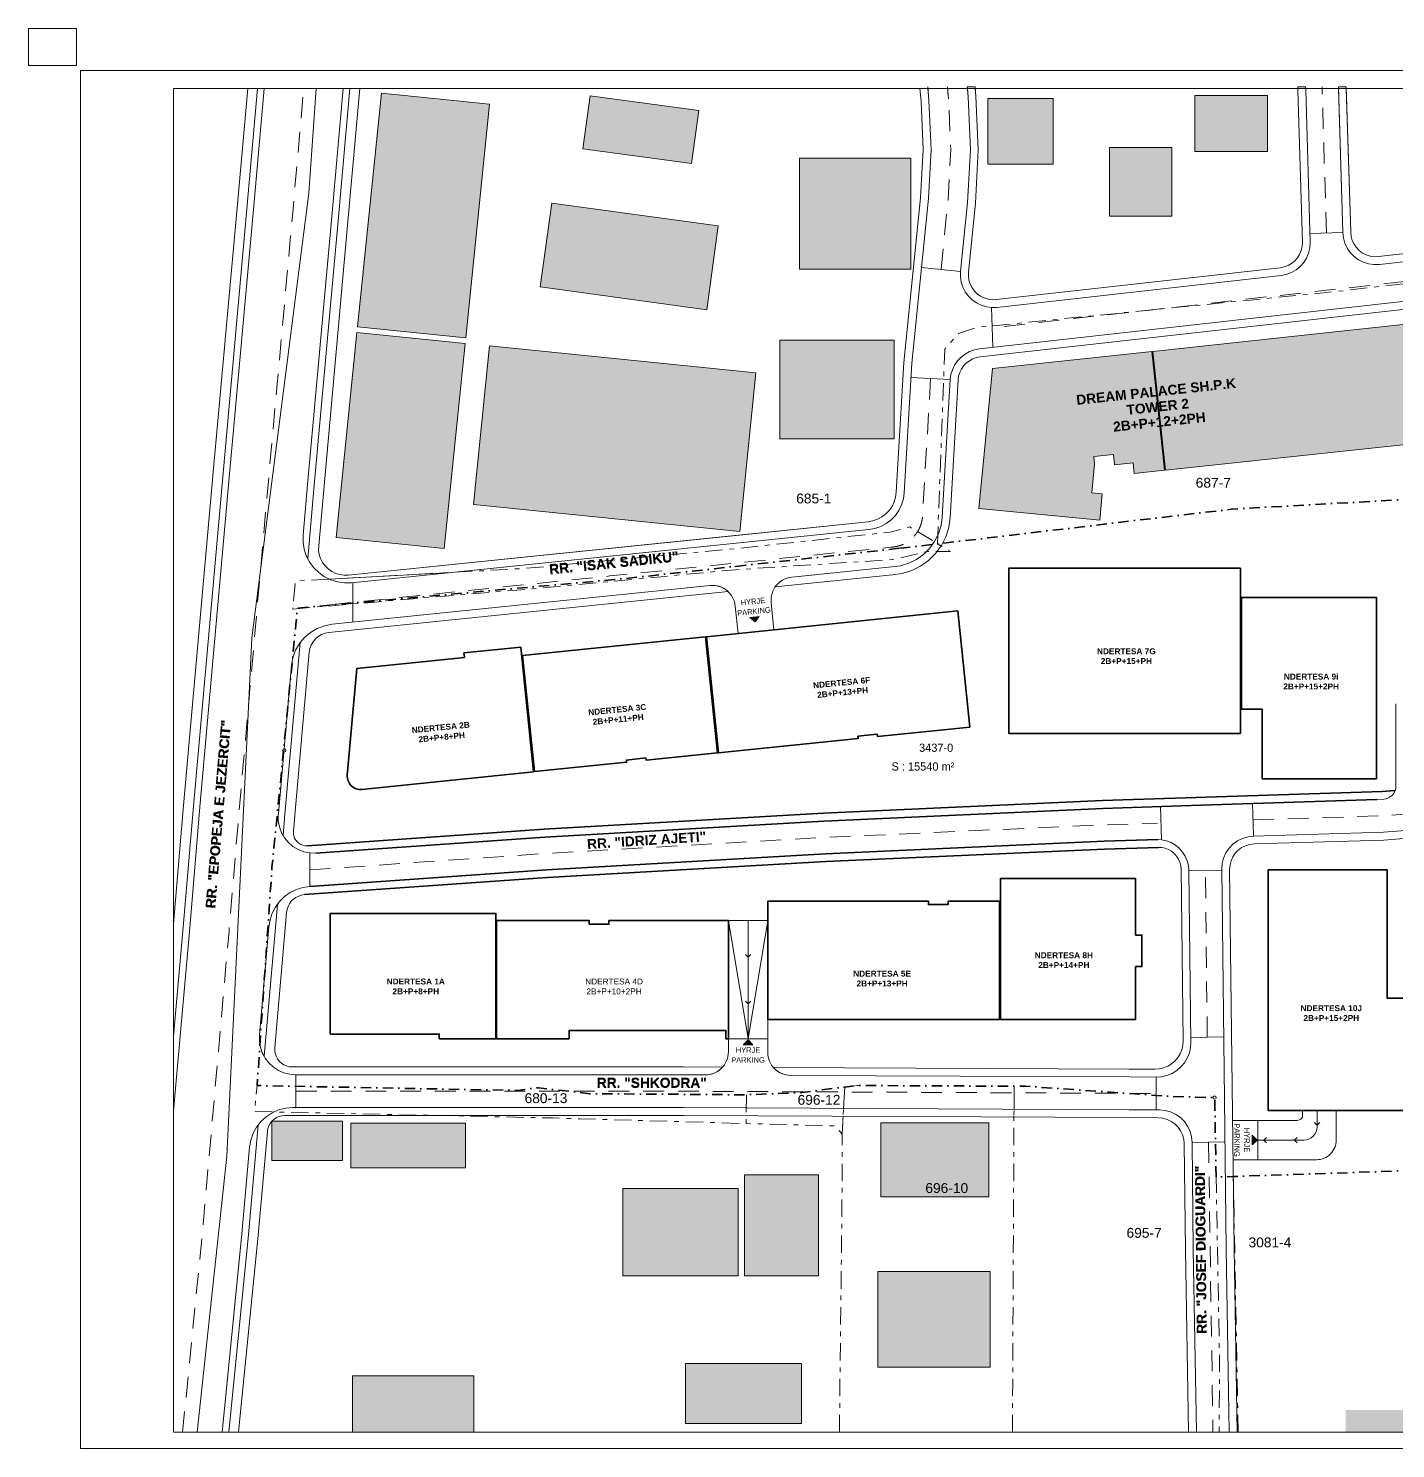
# Model space of a CAD drawing. Header units: feet. Extents: x 1843059 to 2155884, y -615960 to -393284.
# Drawn here: x 1843059 to 2051347, y -609709 to -393284 of the extents above; entities that cross this region are included whole.
import ezdxf

# ---------------------------------------------------------------- set-up
doc = ezdxf.new("R2010")
doc.units = ezdxf.units.FT
doc.header["$MEASUREMENT"] = 0
for name, pattern in [('ACAD_ISO03W100', [18000, 8000, -10000]), ('Dot & Dashed', [3351.388812, 1587.5, -881.944444, 0, -881.944368]), ('Double Dashed', [5468.055367, 2645.833254, -1058.333278, 705.555558, -1058.333278]), ('Long Dashed', [5291.666508, 3174.999952, -2116.666555])]:
    doc.linetypes.add(name, pattern=pattern)
for name, color, linetype, lineweight in [('2D Drafting - General_Pen_No__1', 7, 'Continuous', 13), ('A - Situacioni 2D_Pen_No__22', 8, 'Continuous', 35), ('A - Situacioni 2D_Pen_No__42', 8, 'Continuous', 25), ('Drawing & Figure_Pen_No__7', 7, 'Continuous', 35), ('New_2D Drafting - General_Pen_No__1', 7, 'Continuous', 13), ('New_AA - Konturat e 10 Ndertesave_Pen_No__6', 5, 'Continuous', 35)]:
    doc.layers.add(name, color=color, linetype=linetype, lineweight=lineweight)
for name, color, linetype, lineweight, true_color in [('A - Fill Zone_Pen_No__106', 171, 'Continuous', 13, 0xaaaaff), ('A - Pllaka meskatit_Pen_No__161', 7, 'Continuous', 13, 0x6a6a6a), ('A - Situacioni 2D_Pen_No__102', 7, 'Continuous', 13, 0xcccccc), ('A - Situacioni 2D_Pen_No__105', 7, 'Continuous', 13, 0xcae6ff), ('A - Situacioni 2D_Pen_No__106', 171, 'Continuous', 13, 0xaaaaff), ('A - Situacioni 2D_Pen_No__161', 7, 'Continuous', 13, 0x6a6a6a), ('A - Situacioni 2D_Pen_No__8', 7, 'Continuous', 35, 0xa80f02), ('A - Situacioni 2D_Pen_No__82', 7, 'Continuous', 20, 0xaaaaaa), ('A - Situacioni 2D_Pen_No__92', 7, 'Continuous', 13, 0xbf8080), ('Drawing & Figure_Pen_No__161', 7, 'Continuous', 13, 0x6a6a6a), ('New_A - Pllaka meskatit_Pen_No__161', 7, 'Continuous', 13, 0x6a6a6a)]:
    doc.layers.add(name, color=color, linetype=linetype, lineweight=lineweight, true_color=true_color)
doc.styles.add('GENERATED_STYLE_1', font='arialbd.ttf')
doc.styles.add('GENERATED_STYLE_2', font='arial.ttf')
doc.styles.add('GENERATED_STYLE_3', font='GOTHIC.TTF')

msp = doc.modelspace()

# ---------------------------------------------------------------- hatches: boundary and pattern name
at = {"layer": 'A - Fill Zone_Pen_No__106', "linetype": 'Continuous', "lineweight": 0, "true_color": 0x2a2a3f}
for points in [[(1953760, -483713), (1952964, -483065), (1954407, -482917)], [(1952692, -547432), (1951967, -548157), (1953418, -548157)], [(2030238, -562687), (2029512, -561961), (2029512, -563413)]]:
    msp.add_hatch(color=179, dxfattribs=at).paths.add_polyline_path(points)
at = {"layer": 'A - Situacioni 2D_Pen_No__102', "linetype": 'Continuous', "lineweight": 0, "true_color": 0xf2f2f2}
for points in [[(1896837, -403132), (1893206, -438782), (1909678, -440460), (1913309, -404810)], [(1989210, -403980), (1999192, -403980), (1999192, -413962), (1989210, -413962)], [(2020741, -412060), (2020741, -403504), (2031832, -403504), (2031832, -412060)], [(1960534, -413044), (1977488, -413044), (1977488, -429997), (1960534, -429997)], [(2007748, -411426), (2007748, -421884), (2017255, -421884), (2017255, -411426)], [(2016300, -460610), (2060052, -455917), (2058110, -437820), (2014359, -442514)], [(2016300, -460610), (2060052, -455917), (2058110, -437820), (2014359, -442514)], [(1893119, -439637), (1889938, -470866), (1906410, -472544), (1909591, -441315)], [(1957524, -440772), (1974953, -440772), (1974953, -455824), (1957524, -455824)], [(1913308, -441645), (1910846, -465814), (1951432, -469947), (1953894, -445779)], [(1987873, -466432), (2006264, -468225), (2006657, -464194), (2005065, -464038), (2005489, -459681), (2005364, -458514), (2008346, -458194), (2008517, -459786), (2011351, -459482), (2011527, -461122), (2016151, -460626), (2014210, -442530), (1989927, -445135)], [(1987873, -466432), (2006264, -468225), (2006657, -464194), (2005065, -464038), (2005489, -459681), (2005364, -458514), (2008346, -458194), (2008517, -459786), (2011351, -459482), (2011527, -461122), (2016151, -460626), (2014210, -442530), (1989927, -445135)], [(1890935, -559803), (1880161, -559803), (1880161, -565824), (1890935, -565824)], [(1892203, -560120), (1909632, -560120), (1909632, -566933), (1892203, -566933)], [(1972920, -560086), (1989399, -560086), (1989399, -571336), (1972920, -571336)], [(1952164, -568008), (1963414, -568008), (1963414, -583377), (1952164, -583377)], [(1933626, -570068), (1951214, -570068), (1951214, -583377), (1933626, -583377)], [(1972445, -582744), (1989557, -582744), (1989557, -597321), (1972445, -597321)], [(1943147, -596740), (1943147, -605872), (1960862, -605872), (1960862, -596740)], [(1892423, -598610), (1892423, -607209), (1910908, -607209), (1910908, -598610)], [(2043751, -603839), (2059913, -603839), (2059913, -607209), (2043751, -607209)]]:
    msp.add_hatch(color=7, dxfattribs=at).paths.add_polyline_path(points)
at = {"layer": 'A - Situacioni 2D_Pen_No__105', "linetype": 'Continuous', "lineweight": 0, "true_color": 0x32393f}
for points in [[(1927540, -411618), (1928649, -403537), (1945201, -405809), (1944091, -413890)], [(1921044, -432691), (1946395, -436177), (1948152, -423394), (1922801, -419908)]]:
    msp.add_hatch(color=250, dxfattribs=at).paths.add_polyline_path(points)

# ---------------------------------------------------------------- linework, layer by layer
at = {"layer": '2D Drafting - General_Pen_No__1', "color": 7, "linetype": 'Continuous', "lineweight": 13}
for p, q in [((1850985, -399687), (1850985, -609709)), ((2147985, -399687), (1850985, -399687)), ((1850985, -399687), (1850985, -609709)), ((2145485, -402437), (1865184, -402437)), ((1865184, -402437), (1865184, -607209)), ((1865184, -607209), (2145485, -607209)), ((1850985, -609709), (2147985, -609709))]:
    msp.add_line(p, q, dxfattribs=at)
at = {"layer": 'A - Fill Zone_Pen_No__106', "color": 161, "linetype": 'Continuous', "lineweight": 13, "true_color": 0xaaaaff, "flags": 128}
for points in [[(1953760, -483713), (1952964, -483065), (1954407, -482917)], [(1952692, -547432), (1951967, -548157), (1953418, -548157)], [(2030238, -562687), (2029512, -561961), (2029512, -563413)]]:
    msp.add_lwpolyline(points, close=True, dxfattribs=at)
at = {"layer": 'A - Pllaka meskatit_Pen_No__161', "color": 251, "linetype": 'Continuous', "lineweight": 13, "true_color": 0x6a6a6a}
for points in [[(1865184, -558232), (1867642, -530333), (1869190, -511914), (1873701, -461159), (1877347, -420867), (1878981, -402437), (1876471, -402437), (1874857, -420644), (1871210, -460935), (1866699, -511699), (1865184, -529729)], [(1884918, -470500), (1884908, -471571), (1885070, -472631), (1885399, -473651), (1885606, -474055), (1885886, -474605), (1886519, -475470), (1887282, -476222), (1888155, -476844), (1888905, -477213), (1907520, -476192), (1971105, -469669), (1972029, -469501), (1972915, -469190), (1973742, -468745), (1974489, -468176), (1975139, -467497), (1975674, -466726), (1976083, -465880), (1976354, -464981), (1976482, -464051), (1977637, -444316), (1980181, -419201), (1980574, -411734), (1980244, -404264), (1980084, -402437), (1978879, -402437), (1979049, -404372), (1979374, -411727), (1978987, -419080), (1976441, -444221), (1975285, -463981), (1975182, -464725), (1974965, -465444), (1974638, -466121), (1974209, -466738), (1973690, -467281), (1973092, -467736), (1972431, -468092), (1971722, -468341), (1970983, -468476), (1951377, -470487), (1891789, -476600), (1891132, -476614), (1890482, -476524), (1889854, -476331), (1889265, -476040), (1888730, -475660), (1888262, -475198), (1887874, -474668), (1887576, -474083), (1887374, -473458), (1887275, -472809), (1887281, -472152), (1888143, -462454), (1891789, -422161), (1893537, -402437), (1891028, -402437), (1889299, -421938), (1885653, -462231)], [(1986085, -402187), (1986107, -402437), (1986220, -403724), (1986566, -411766), (1986151, -419806), (1985085, -430324), (1985069, -431134), (1985184, -431935), (1985427, -432708), (1985791, -433431), (1986267, -434086), (1986843, -434656), (1987503, -435125), (1988230, -435481), (1989005, -435716), (1989808, -435822), (1990617, -435797), (2033900, -430942), (2034702, -430785), (2035467, -430500), (2036176, -430093), (2036809, -429577), (2037349, -428965), (2037783, -428273), (2038098, -427519), (2038286, -426725), (2038342, -425910), (2037661, -402633), (2037649, -402437), (2037634, -402187), (2036431, -402187), (2036447, -402437), (2036463, -402688), (2037143, -425925), (2037100, -426544), (2036957, -427148), (2036717, -427721), (2036388, -428247), (2035977, -428712), (2035496, -429105), (2034957, -429413), (2034376, -429630), (2033766, -429750), (1990483, -434604), (1989868, -434623), (1989258, -434543), (1988669, -434364), (1988116, -434094), (1987615, -433737), (1987177, -433304), (1986815, -432806), (1986539, -432257), (1986354, -431670), (1986267, -431060), (1986279, -430444), (1987345, -419926), (1987766, -411774), (1987415, -403619), (1987311, -402437), (1987289, -402187)], [(1875091, -607209), (1878069, -577202), (1879463, -561378), (1879537, -560946), (1879681, -560533), (1879891, -560148), (1880161, -559803), (1880484, -559508), (1880851, -559269), (1881253, -559094), (1881677, -558986), (1882114, -558950), (1942908, -558951), (2010766, -559270), (2015178, -559303), (2015863, -559367), (2016528, -559549), (2017152, -559841), (2017716, -560236), (2018204, -560722), (2018602, -561285), (2018897, -561907), (2019081, -562571), (2019148, -563257), (2019333, -579378), (2019799, -607209), (2020999, -607209), (2020533, -579361), (2020345, -563047), (2020261, -562190), (2020032, -561360), (2019663, -560582), (2019166, -559879), (2018556, -559271), (2017850, -558777), (2017071, -558411), (2016240, -558185), (2015383, -558105), (2010775, -558070), (1942818, -557751), (1883298, -557751), (1882219, -557840), (1881169, -558105), (1880177, -558538), (1879269, -559129), (1878470, -559860), (1878043, -560406), (1877803, -560713), (1877284, -561663), (1876928, -562686), (1876744, -563753), (1875580, -576969), (1872579, -607209)]]:
    msp.add_lwpolyline(points, close=True, dxfattribs=at)
for points in [[(2100024, -422318), (2048745, -428069), (2048112, -428087), (2047485, -428000), (2046881, -427810), (2046318, -427522), (2045809, -427145), (2045371, -426688), (2045014, -426165), (2044749, -425590), (2044584, -424979), (2044522, -424349), (2043843, -402437), (2043835, -402187), (2042634, -402187), (2042642, -402437), (2043322, -424367), (2043403, -425196), (2043621, -426000), (2043970, -426756), (2044439, -427444), (2045016, -428045), (2045685, -428542), (2046427, -428920), (2047221, -429171), (2048046, -429286), (2048879, -429262), (2100024, -423525)], [(2056862, -515205), (2049510, -515781), (2029718, -516369), (2028863, -516469), (2028037, -516714), (2027265, -517097), (2026571, -517607), (2025974, -518229), (2025493, -518944), (2025142, -519730), (2024931, -520566), (2024867, -521425), (2025270, -556446), (2025533, -579291), (2025999, -607209), (2027200, -607209), (2026732, -579274), (2026068, -521463), (2026120, -520759), (2026280, -520125), (2026547, -519527), (2026912, -518985), (2027365, -518513), (2027892, -518126), (2028478, -517835), (2029105, -517649), (2029806, -517567), (2049575, -516980), (2056930, -516404)]]:
    msp.add_lwpolyline(points, dxfattribs=at)
for points in [[(2100024, -429563), (1987936, -442135), (1987172, -442282), (1986441, -442545), (1985759, -442918), (1985143, -443392), (1984608, -443956), (1984167, -444597), (1983831, -445297), (1983607, -446042), (1983501, -446812), (1982276, -467760), (1982093, -469057), (1981703, -470307), (1981116, -471478), (1980347, -472538), (1979416, -473459), (1978349, -474217), (1977172, -474793), (1975918, -475171), (1974620, -475340), (1959344, -476907, 0.2167451), (1956842, -478370), (1974711, -476537), (1976199, -476338), (1977635, -475901), (1978981, -475237), (1980203, -474365), (1981267, -473308), (1982147, -472092), (1982819, -470750), (1983265, -469317), (1983474, -467830), (1984699, -446882), (1984780, -446297), (1984950, -445731), (1985205, -445198), (1985540, -444712), (1985947, -444283), (1986415, -443923), (1986933, -443639), (1987489, -443439), (1988069, -443328), (2100024, -430770)], [(2051287, -509428), (2049279, -509586), (2010743, -510832), (2006713, -510962), (1964168, -512872), (1956874, -513291), (1921650, -515314), (1899935, -516835), (1885575, -517841), (1885228, -517835), (1884887, -517770), (1884562, -517647), (1884263, -517471), (1883999, -517245), (1883778, -516978), (1883605, -516677), (1883487, -516351), (1883427, -516009), (1883426, -515662), (1883636, -513163), (1885840, -488363), (1885940, -487799), (1886135, -487260), (1886419, -486763), (1886785, -486322), (1887221, -485950), (1887715, -485659), (1888251, -485456), (1888814, -485349), (1949656, -479107, 0.2167451), (1946909, -478183), (1889312, -484092), (1888147, -484314), (1887037, -484733), (1886015, -485336), (1885112, -486106), (1884465, -486886), (1884355, -487019), (1883765, -488049), (1883362, -489165), (1883155, -490333), (1881145, -512948), (1881129, -513137), (1881132, -514064), (1881293, -514976), (1881608, -515847), (1881867, -516300), (1882068, -516651), (1882660, -517364), (1883364, -517966), (1884162, -518437), (1885029, -518764), (1885939, -518938), (1886865, -518953), (1900019, -518032), (1921729, -516512), (1956997, -514486), (1964233, -514070), (2006765, -512161), (2021752, -511676), (2048485, -510812)]]:
    msp.add_lwpolyline(points, format="xyb", dxfattribs=at)
msp.add_lwpolyline([(1878249, -546670), (1878245, -547596), (1878393, -548511), (1878690, -549388), (1878972, -549913), (1879128, -550204), (1879695, -550936), (1880375, -551565), (1881149, -552073), (1881997, -552446), (1882894, -552674), (1883817, -552751), (1942830, -552751), (1946176, -552766, 0.2167451), (1948820, -551579), (1942833, -551551), (1883272, -551551), (1882827, -551514), (1882394, -551404), (1881986, -551224), (1881612, -550979), (1881284, -550676), (1881011, -550323), (1880800, -549929), (1880656, -549506), (1880585, -549065), (1880587, -548619), (1882089, -531576), (1882389, -528004), (1882464, -527543), (1882611, -527100), (1882826, -526685), (1883103, -526308), (1883436, -525980), (1883816, -525708), (1884234, -525499), (1884680, -525358), (1885142, -525289), (1900452, -524217), (1922123, -522699), (1964550, -520262), (2007004, -518357), (2010982, -518228), (2015212, -518091), (2015744, -518116), (2016264, -518225), (2016761, -518416), (2017222, -518682), (2017634, -519018), (2017988, -519416), (2018274, -519864), (2018486, -520352), (2018618, -520867), (2018666, -521397), (2018968, -547592), (2018922, -548267), (2018770, -548926), (2018515, -549552), (2018165, -550130), (2017727, -550646), (2017213, -551086), (2016636, -551438), (2016011, -551696), (2015353, -551850), (2014678, -551899), (2010812, -551871), (1956543, -551615, 0.2192251), (1959209, -552828), (2010805, -553071), (2014865, -553101), (2015699, -553040), (2016513, -552849), (2017287, -552531), (2018000, -552094), (2018635, -551551), (2019177, -550913), (2019610, -550198), (2019925, -549423), (2020113, -548608), (2020170, -547774), (2019869, -521628), (2019800, -520870), (2019611, -520133), (2019309, -519435), (2018899, -518794), (2018393, -518226), (2017803, -517745), (2017144, -517364), (2016434, -517092), (2015689, -516936), (2014929, -516900), (2010944, -517029), (2006958, -517157), (1964489, -519064), (1922047, -521502), (1900368, -523020), (1885938, -524031), (1884890, -524187), (1883880, -524507), (1882932, -524980), (1882071, -525597), (1881317, -526340), (1881025, -526737), (1880688, -527193), (1880201, -528134), (1879868, -529140), (1879697, -530185)], format="xyb", close=True, dxfattribs=at)
at = {"layer": 'A - Situacioni 2D_Pen_No__102', "color": 254, "linetype": 'Continuous', "lineweight": 13, "true_color": 0xcccccc}
for p, q in [((1883739, -477497), (1883739, -477497)), ((1883739, -477497), (1883739, -477497)), ((1941915, -476232), (1941915, -476232)), ((1941915, -476232), (1941915, -476232)), ((1883344, -481768), (1883344, -481768)), ((1883344, -481768), (1883344, -481768)), ((1884044, -481680), (1884044, -481680)), ((1884044, -481680), (1884044, -481680)), ((1882044, -503313), (1882044, -503313)), ((1882044, -503313), (1882044, -503313)), ((1880110, -521313), (1880110, -521313)), ((1880110, -521313), (1880110, -521313)), ((1880192, -521337), (1880192, -521337)), ((1880192, -521337), (1880192, -521337)), ((1880207, -521137), (1880207, -521137)), ((1880207, -521137), (1880207, -521137)), ((1880131, -521943), (1880131, -521943)), ((1880131, -521943), (1880131, -521943)), ((1902577, -523278), (1902577, -523278)), ((1902577, -523278), (1902577, -523278)), ((1877908, -554412), (1877908, -554412)), ((1877908, -554412), (1877908, -554412)), ((1903413, -554875), (1903413, -554875)), ((1903413, -554875), (1903413, -554875)), ((1928601, -555608), (1928601, -555608)), ((1928601, -555608), (1928601, -555608)), ((1952448, -555803), (1952448, -555803)), ((1952448, -555803), (1952448, -555803)), ((1960935, -555444), (1960935, -555444)), ((1960935, -555444), (1960935, -555444)), ((1967481, -554673), (1967481, -554674)), ((1967481, -554673), (1967481, -554674)), ((1969310, -554438), (1969310, -554438)), ((1969310, -554438), (1969310, -554438)), ((1967402, -556295), (1967402, -556295)), ((1967402, -556295), (1967402, -556295)), ((2023769, -556216), (2023769, -556216)), ((2023769, -556216), (2023769, -556216)), ((1929590, -559268), (1929590, -559268)), ((1929590, -559268), (1929590, -559268)), ((1967171, -560543), (1967171, -560543)), ((1967171, -560543), (1967171, -560543)), ((2024005, -568322), (2024005, -568322)), ((2024005, -568322), (2024005, -568322)), ((2026600, -568239), (2026600, -568239)), ((2026600, -568239), (2026600, -568239)), ((2025394, -572728), (2025394, -572728)), ((2025394, -572728), (2025394, -572728))]:
    msp.add_line(p, q, dxfattribs=at)
for points in [[(1865184, -546838), (1866646, -530247), (1868194, -511828), (1872705, -461069), (1876351, -420778), (1877977, -402437)], [(1878981, -402437), (1877347, -420867), (1873701, -461159), (1869190, -511914), (1867642, -530333), (1865184, -558232)], [(1865184, -529729), (1866699, -511699), (1871210, -460935), (1874857, -420644), (1876471, -402437)], [(1865184, -546838), (1866646, -530247), (1868194, -511828), (1872705, -461069), (1876351, -420778), (1877977, -402437)], [(1878981, -402437), (1877347, -420867), (1873701, -461159), (1869190, -511914), (1867642, -530333), (1865184, -558232)], [(1865184, -529729), (1866699, -511699), (1871210, -460935), (1874857, -420644), (1876471, -402437)], [(1886903, -402437), (1885758, -418368), (1877104, -486161), (1873266, -565127), (1868785, -607209)], [(1886903, -402437), (1885758, -418368), (1877104, -486161), (1873266, -565127), (1868785, -607209)], [(1891028, -402437), (1889299, -421938), (1885653, -462231), (1884918, -470500), (1884908, -471571), (1885070, -472631), (1885399, -473651), (1885606, -474055)], [(1891028, -402437), (1889299, -421938), (1885653, -462231), (1884918, -470500), (1884908, -471571), (1885070, -472631), (1885399, -473651), (1885606, -474055)], [(1885606, -474055), (1885886, -474605), (1886519, -475470), (1887282, -476222), (1888155, -476844), (1889116, -477318), (1890141, -477633), (1891202, -477780), (1892274, -477756), (1971105, -469669), (1972029, -469501), (1972915, -469190), (1973742, -468745), (1974489, -468176), (1975139, -467497), (1975674, -466726), (1976083, -465880), (1976354, -464981), (1976482, -464051), (1977637, -444316), (1980181, -419201), (1980574, -411734), (1980244, -404264), (1980062, -402187)], [(1892032, -402437), (1890295, -422027), (1886649, -462320), (1885606, -474055)], [(1892032, -402437), (1890295, -422027), (1886649, -462320), (1885606, -474055)], [(1885606, -474055), (1885886, -474605), (1886519, -475470), (1887282, -476222), (1888155, -476844), (1889116, -477318), (1890141, -477633), (1891202, -477780), (1892274, -477756), (1971105, -469669), (1972029, -469501), (1972915, -469190), (1973742, -468745), (1974489, -468176), (1975139, -467497), (1975674, -466726), (1976083, -465880), (1976354, -464981), (1976482, -464051), (1977637, -444316), (1980181, -419201), (1980574, -411734), (1980244, -404264), (1980084, -402437)], [(1893537, -402437), (1891789, -422161), (1888143, -462454), (1887281, -472152), (1887275, -472809), (1887374, -473458), (1887576, -474083), (1887874, -474668), (1888262, -475198), (1888730, -475660), (1889265, -476040), (1889854, -476331), (1890482, -476524), (1891132, -476614), (1891789, -476600), (1970983, -468476), (1971722, -468341), (1972431, -468092), (1973092, -467736), (1973690, -467281), (1974209, -466738), (1974638, -466121), (1974965, -465444), (1975182, -464725), (1975285, -463981), (1976441, -444221), (1978987, -419080), (1979374, -411727), (1979049, -404372), (1978879, -402437)], [(1893537, -402437), (1891789, -422161), (1888143, -462454), (1887281, -472152), (1887275, -472809), (1887374, -473458), (1887576, -474083), (1887874, -474668), (1888262, -475198), (1888730, -475660), (1889265, -476040), (1889854, -476331), (1890482, -476524), (1891132, -476614), (1891789, -476600), (1970983, -468476), (1971722, -468341), (1972431, -468092), (1973092, -467736), (1973690, -467281), (1974209, -466738), (1974638, -466121), (1974965, -465444), (1975182, -464725), (1975285, -463981), (1976441, -444221), (1978987, -419080), (1979374, -411727), (1979049, -404372), (1978879, -402437)], [(1986085, -402187), (1986220, -403724), (1986566, -411766), (1986151, -419806), (1985085, -430324), (1985069, -431134), (1985184, -431935), (1985427, -432708), (1985791, -433431), (1986267, -434086), (1986843, -434656), (1987503, -435125), (1988230, -435481), (1989005, -435716), (1989808, -435822), (1990617, -435797), (2033900, -430942), (2034702, -430785), (2035467, -430500), (2036176, -430093), (2036809, -429577), (2037349, -428965), (2037783, -428273), (2038098, -427519), (2038286, -426725), (2038342, -425910), (2037661, -402633), (2037634, -402187)], [(1986107, -402437), (1986220, -403724), (1986566, -411766), (1986151, -419806), (1985085, -430324), (1985069, -431134), (1985184, -431935), (1985427, -432708), (1985791, -433431), (1986267, -434086), (1986843, -434656), (1987503, -435125), (1988230, -435481), (1989005, -435716), (1989808, -435822), (1990617, -435797), (2033900, -430942), (2034702, -430785), (2035467, -430500), (2036176, -430093), (2036809, -429577), (2037349, -428965), (2037783, -428273), (2038098, -427519), (2038286, -426725), (2038342, -425910), (2037661, -402633), (2037649, -402437)], [(1987289, -402187), (1987415, -403619), (1987766, -411774), (1987345, -419926), (1986279, -430444), (1986267, -431060), (1986354, -431670), (1986539, -432257), (1986815, -432806), (1987177, -433304), (1987615, -433737), (1988116, -434094), (1988669, -434364), (1989258, -434543), (1989868, -434623), (1990483, -434604), (2033766, -429750), (2034376, -429630), (2034957, -429413), (2035496, -429105), (2035977, -428712), (2036388, -428247), (2036717, -427721), (2036957, -427148), (2037100, -426544), (2037143, -425925), (2036463, -402688), (2036431, -402187)], [(1987311, -402437), (1987415, -403619), (1987766, -411774), (1987345, -419926), (1986279, -430444), (1986267, -431060), (1986354, -431670), (1986539, -432257), (1986815, -432806), (1987177, -433304), (1987615, -433737), (1988116, -434094), (1988669, -434364), (1989258, -434543), (1989868, -434623), (1990483, -434604), (2033766, -429750), (2034376, -429630), (2034957, -429413), (2035496, -429105), (2035977, -428712), (2036388, -428247), (2036717, -427721), (2036957, -427148), (2037100, -426544), (2037143, -425925), (2036463, -402688), (2036447, -402437)], [(2042634, -402187), (2043322, -424367), (2043403, -425196), (2043621, -426000), (2043970, -426756), (2044439, -427444), (2045016, -428045), (2045685, -428542), (2046427, -428920), (2047221, -429171), (2048046, -429286), (2048879, -429262), (2100024, -423525)], [(2042642, -402437), (2043322, -424367), (2043403, -425196), (2043621, -426000), (2043970, -426756), (2044439, -427444), (2045016, -428045), (2045685, -428542), (2046427, -428920), (2047221, -429171), (2048046, -429286), (2048879, -429262), (2100024, -423525)], [(2043835, -402187), (2044522, -424349), (2044584, -424979), (2044749, -425590), (2045014, -426165), (2045371, -426688), (2045809, -427145), (2046318, -427522), (2046881, -427810), (2047485, -428000), (2048112, -428087), (2048745, -428069), (2100024, -422318)], [(2043843, -402437), (2044522, -424349), (2044584, -424979), (2044749, -425590), (2045014, -426165), (2045371, -426688), (2045809, -427145), (2046318, -427522), (2046881, -427810), (2047485, -428000), (2048112, -428087), (2048745, -428069), (2100024, -422318)], [(2100024, -429563), (1987936, -442135), (1987172, -442282), (1986441, -442545), (1985759, -442918), (1985143, -443392), (1984608, -443956), (1984167, -444597), (1983831, -445297), (1983607, -446042), (1983501, -446812), (1982276, -467760), (1982093, -469057), (1981703, -470307), (1981116, -471478), (1980347, -472538), (1979416, -473459), (1978349, -474217), (1977172, -474793), (1975918, -475171), (1974620, -475340), (1959344, -476907)], [(2100024, -430770), (1988069, -443328), (1987489, -443439), (1986933, -443639), (1986415, -443923), (1985947, -444283), (1985540, -444712), (1985205, -445198), (1984950, -445731), (1984780, -446297), (1984699, -446882), (1983474, -467830), (1983265, -469317), (1982819, -470750), (1982147, -472092), (1981267, -473308), (1980203, -474365), (1978981, -475237), (1977635, -475901), (1976199, -476338), (1974711, -476537), (1956842, -478370)], [(1885606, -474055), (1885602, -474095)], [(1885606, -474055), (1885602, -474095)], [(1946909, -478183), (1889312, -484092), (1888147, -484314), (1887037, -484733), (1886015, -485336), (1885112, -486106), (1884465, -486886)], [(1949656, -479107), (1888814, -485349), (1888251, -485456), (1887715, -485659), (1887221, -485950), (1886785, -486322), (1886419, -486763), (1886135, -487260), (1885940, -487799), (1885840, -488363), (1883636, -513163), (1883426, -515662), (1883427, -516009), (1883487, -516351), (1883605, -516677), (1883778, -516978), (1883999, -517245), (1884263, -517471), (1884562, -517647), (1884887, -517770), (1885228, -517835), (1885575, -517841), (1899935, -516835)], [(1884465, -486886), (1884355, -487019), (1883765, -488049), (1883362, -489165), (1883155, -490333), (1881145, -512948), (1881129, -513137), (1881132, -514064), (1881293, -514976), (1881608, -515847), (1881867, -516300)], [(1884465, -486886), (1884355, -487019), (1883765, -488049), (1883362, -489165), (1883155, -490333), (1881145, -512948), (1881129, -513137), (1881132, -514064), (1881293, -514976), (1881608, -515847), (1881867, -516300)], [(1884465, -486886), (1882142, -513034), (1881867, -516300)], [(1884465, -486886), (1882142, -513034), (1881867, -516300)], [(1884468, -486861), (1884465, -486886)], [(1884468, -486861), (1884465, -486886)], [(2010743, -510832), (2049279, -509586), (2051287, -509428)], [(2010782, -512031), (2021752, -511676), (2048485, -510812)], [(1881867, -516300), (1881864, -516334)], [(1881867, -516300), (1881864, -516334)], [(1881867, -516300), (1882068, -516651), (1882660, -517364), (1883364, -517966), (1884162, -518437), (1885029, -518764), (1885939, -518938), (1886865, -518953), (1900019, -518032)], [(1881867, -516300), (1882068, -516651), (1882660, -517364), (1883364, -517966), (1884162, -518437), (1885029, -518764), (1885939, -518938), (1886865, -518953), (1900019, -518032)], [(2010944, -517029), (2014929, -516900), (2015689, -516936), (2016434, -517092), (2017144, -517364), (2017803, -517745), (2018393, -518226), (2018899, -518794), (2019309, -519435), (2019611, -520133), (2019800, -520870), (2019869, -521628), (2020170, -547774), (2020113, -548608), (2019925, -549423), (2019610, -550198), (2019177, -550913), (2018635, -551551), (2018000, -552094), (2017287, -552531), (2016513, -552849), (2015699, -553040), (2014865, -553101), (2010805, -553071), (1959143, -552827)], [(2025999, -607209), (2025533, -579291), (2025270, -556446), (2024867, -521425), (2024931, -520566), (2025142, -519730), (2025493, -518944), (2025974, -518229), (2026571, -517607), (2027265, -517097), (2028037, -516714), (2028863, -516469), (2029718, -516369), (2049510, -515781), (2056862, -515205)], [(2025999, -607209), (2025533, -579291), (2025270, -556446), (2024867, -521425), (2024931, -520566), (2025142, -519730), (2025493, -518944), (2025974, -518229), (2026571, -517607), (2027265, -517097), (2028037, -516714), (2028863, -516469), (2029718, -516369), (2049510, -515781), (2056862, -515205)], [(2027200, -607209), (2026732, -579274), (2026068, -521463), (2026120, -520759), (2026280, -520125), (2026547, -519527), (2026912, -518985), (2027365, -518513), (2027892, -518126), (2028478, -517835), (2029105, -517649), (2029806, -517567), (2049575, -516980), (2056930, -516404)], [(2027200, -607209), (2026732, -579274), (2026068, -521463), (2026120, -520759), (2026280, -520125), (2026547, -519527), (2026912, -518985), (2027365, -518513), (2027892, -518126), (2028478, -517835), (2029105, -517649), (2029806, -517567), (2049575, -516980), (2056930, -516404)], [(1956543, -551615), (2010812, -551871), (2014678, -551899), (2015353, -551850), (2016011, -551696), (2016636, -551438), (2017213, -551086), (2017727, -550646), (2018165, -550130), (2018515, -549552), (2018770, -548926), (2018922, -548267), (2018968, -547592), (2018666, -521397), (2018618, -520867), (2018486, -520352), (2018274, -519864), (2017988, -519416), (2017634, -519018), (2017222, -518682), (2016761, -518416), (2016264, -518225), (2015744, -518116), (2015212, -518091), (2010982, -518228)], [(1880986, -526790), (1881317, -526340), (1882071, -525597), (1882932, -524980), (1883880, -524507), (1884890, -524187), (1885938, -524031), (1900368, -523020)], [(1880986, -526790), (1881317, -526340), (1882071, -525597), (1882932, -524980), (1883880, -524507), (1884890, -524187), (1885938, -524031), (1900368, -523020)], [(1900452, -524217), (1885142, -525289), (1884680, -525358), (1884234, -525499), (1883816, -525708), (1883436, -525980), (1883103, -526308), (1882826, -526685), (1882611, -527100), (1882464, -527543), (1882389, -528004), (1882089, -531576), (1880587, -548619), (1880585, -549065), (1880656, -549506), (1880800, -549929), (1881011, -550323), (1881284, -550676), (1881612, -550979), (1881986, -551224), (1882394, -551404), (1882827, -551514), (1883272, -551551), (1942833, -551551), (1948820, -551579)], [(1878968, -549905), (1878690, -549388), (1878393, -548511), (1878245, -547596), (1878249, -546670), (1879598, -531362), (1879697, -530185), (1879868, -529140), (1880201, -528134), (1880688, -527193), (1880986, -526790)], [(1878968, -549905), (1878690, -549388), (1878393, -548511), (1878245, -547596), (1878249, -546670), (1879598, -531362), (1879697, -530185), (1879868, -529140), (1880201, -528134), (1880688, -527193), (1880986, -526790)], [(1880986, -526790), (1880594, -531448), (1878968, -549905)], [(1880986, -526790), (1880594, -531448), (1878968, -549905)], [(1880989, -526750), (1880986, -526790)], [(1880989, -526750), (1880986, -526790)], [(1878968, -549905), (1878965, -549936)], [(1878968, -549905), (1878965, -549936)], [(1946176, -552766), (1942830, -552751), (1883817, -552751), (1882894, -552674), (1881997, -552446), (1881149, -552073), (1880375, -551565), (1879695, -550936), (1879128, -550204), (1878968, -549905)], [(2020999, -607209), (2020533, -579361), (2020345, -563047), (2020261, -562190), (2020032, -561360), (2019663, -560582), (2019166, -559879), (2018556, -559271), (2017850, -558777), (2017071, -558411), (2016240, -558185), (2015383, -558105), (2010775, -558070), (1942818, -557751), (1883298, -557751), (1882219, -557840), (1881169, -558105), (1880177, -558538), (1879269, -559129), (1878470, -559860), (1878043, -560406)], [(2020999, -607209), (2020533, -579361), (2020345, -563047), (2020261, -562190), (2020032, -561360), (2019663, -560582), (2019166, -559879), (2018556, -559271), (2017850, -558777), (2017071, -558411), (2016240, -558185), (2015383, -558105), (2010775, -558070), (1942818, -557751), (1883298, -557751), (1882219, -557840), (1881169, -558105), (1880177, -558538), (1879269, -559129), (1878470, -559860), (1878043, -560406)], [(1878043, -560406), (1877803, -560713), (1877284, -561663), (1876928, -562686), (1876744, -563753), (1875580, -576969), (1872579, -607209)], [(1878043, -560406), (1877803, -560713), (1877284, -561663), (1876928, -562686), (1876744, -563753), (1875580, -576969), (1872579, -607209)], [(1878043, -560406), (1876575, -577062), (1873584, -607209)], [(1878043, -560406), (1876575, -577062), (1873584, -607209)], [(2019799, -607209), (2019333, -579378), (2019148, -563257), (2019081, -562571), (2018897, -561907), (2018602, -561285), (2018204, -560722), (2017716, -560236), (2017152, -559841), (2016528, -559549), (2015863, -559367), (2015178, -559303), (2010766, -559270), (1942908, -558951), (1882114, -558950), (1881677, -558986), (1881253, -559094), (1880851, -559269), (1880484, -559508), (1880161, -559803), (1879891, -560148), (1879681, -560533), (1879537, -560946), (1879463, -561378), (1878069, -577202), (1875091, -607209)], [(2019799, -607209), (2019333, -579378), (2019148, -563257), (2019081, -562571), (2018897, -561907), (2018602, -561285), (2018204, -560722), (2017716, -560236), (2017152, -559841), (2016528, -559549), (2015863, -559367), (2015178, -559303), (2010766, -559270), (1942908, -558951), (1882114, -558950), (1881677, -558986), (1881253, -559094), (1880851, -559269), (1880484, -559508), (1880161, -559803), (1879891, -560148), (1879681, -560533), (1879537, -560946), (1879463, -561378), (1878069, -577202), (1875091, -607209)], [(1878046, -560367), (1878043, -560406)], [(1878046, -560367), (1878043, -560406)]]:
    msp.add_lwpolyline(points, dxfattribs=at)
at = {"layer": 'A - Situacioni 2D_Pen_No__102', "color": 254, "linetype": 'Continuous', "lineweight": 13, "true_color": 0xcccccc, "flags": 128}
for points in [[(1896837, -403132), (1893206, -438782), (1909678, -440460), (1913309, -404810)], [(1927540, -411618), (1944091, -413890), (1945201, -405809), (1928649, -403537)], [(1989210, -413962), (1999192, -413962), (1999192, -403980), (1989210, -403980)], [(2020741, -412060), (2031832, -412060), (2031832, -403504), (2020741, -403504)], [(1977488, -413044), (1960534, -413044), (1960534, -429997), (1977488, -429997)], [(2017255, -411426), (2007748, -411426), (2007748, -421884), (2017255, -421884)], [(1948152, -423394), (1922801, -419908), (1921044, -432691), (1946395, -436177)], [(2058110, -437820), (2014359, -442514), (2016300, -460610), (2060052, -455917)], [(2058110, -437820), (2014359, -442514), (2016300, -460610), (2060052, -455917)], [(1909591, -441315), (1893119, -439637), (1889938, -470866), (1906410, -472544)], [(1957524, -440772), (1957524, -455824), (1974953, -455824), (1974953, -440772)], [(1910846, -465814), (1951432, -469947), (1953894, -445779), (1913308, -441645)], [(2014210, -442530), (1989927, -445135), (1987873, -466432), (2006264, -468225), (2006657, -464194), (2005065, -464038), (2005489, -459681), (2005364, -458514), (2008346, -458194), (2008517, -459786), (2011351, -459482), (2011527, -461122), (2016151, -460626)], [(2014210, -442530), (1989927, -445135), (1987873, -466432), (2006264, -468225), (2006657, -464194), (2005065, -464038), (2005489, -459681), (2005364, -458514), (2008346, -458194), (2008517, -459786), (2011351, -459482), (2011527, -461122), (2016151, -460626)], [(1890935, -559803), (1880161, -559803), (1880161, -565824), (1890935, -565824)], [(1892203, -560120), (1892203, -566933), (1909632, -566933), (1909632, -560120)], [(1972920, -571336), (1989399, -571336), (1989399, -560086), (1972920, -560086)], [(1963414, -568008), (1952164, -568008), (1952164, -583377), (1963414, -583377)], [(1933626, -570068), (1933626, -583377), (1951214, -583377), (1951214, -570068)], [(1972445, -597321), (1989557, -597321), (1989557, -582744), (1972445, -582744)], [(1943147, -605872), (1960862, -605872), (1960862, -596740), (1943147, -596740)]]:
    msp.add_lwpolyline(points, close=True, dxfattribs=at)
at = {"layer": 'A - Situacioni 2D_Pen_No__102', "color": 254, "linetype": 'Double Dashed', "lineweight": 13, "true_color": 0xcccccc, "flags": 128}
for points in [[(1981536, -471839), (1982663, -442158), (1984757, -439779), (1987614, -438846), (2029246, -434676), (2042397, -433368), (2057189, -431680), (2058101, -437632), (2060831, -455446), (2062217, -464488), (2061183, -464597), (2060933, -464611)], [(1981536, -471839), (1982663, -442158), (1984757, -439779), (1987614, -438846), (2029246, -434676), (2042397, -433368), (2057189, -431680), (2058101, -437632), (2060831, -455446), (2062217, -464488), (2061183, -464597), (2060933, -464611)], [(1952442, -555797), (1952408, -560174), (1927025, -559440), (1923027, -559324), (1877482, -558352), (1877902, -554389)], [(1952442, -555797), (1952408, -560174), (1927025, -559440), (1923027, -559324), (1877482, -558352), (1877902, -554389)], [(1967233, -554643), (1967455, -554615), (1967019, -561783), (1965939, -560544), (1952408, -560174)], [(1967233, -554643), (1967455, -554615), (1967019, -561783), (1965939, -560544), (1952408, -560174)], [(1966627, -607209), (1966694, -599267), (1966698, -598907), (1966895, -582302), (1967044, -568232), (1967019, -561783), (1967455, -554615), (1967714, -554582)], [(1992989, -607209), (1993013, -599587), (1993232, -554482)], [(1993232, -554482), (1993209, -559188)], [(1993232, -554482), (1993209, -559188)], [(2024003, -568072), (2024536, -596686), (2024447, -606184), (2024481, -607209)], [(2027368, -607209), (2026618, -568249)], [(2027368, -607209), (2026618, -568249)]]:
    msp.add_lwpolyline(points, dxfattribs=at)
msp.add_lwpolyline([(1883344, -481768), (1918156, -478834), (1950798, -475770), (1974739, -474227), (1979844, -473024), (1983546, -473009), (1977327, -469253), (1974353, -470042), (1949803, -472670), (1918750, -475576), (1883739, -477497)], close=True, dxfattribs=at)
msp.add_lwpolyline([(1883344, -481768), (1918156, -478834), (1950798, -475770), (1974739, -474227), (1979844, -473024), (1983546, -473009), (1977327, -469253), (1974353, -470042), (1949803, -472670), (1918750, -475576), (1883739, -477497)], close=True, dxfattribs=at)
at = {"layer": 'A - Situacioni 2D_Pen_No__102', "color": 254, "linetype": 'Continuous', "lineweight": 13, "true_color": 0xcccccc, "flags": 128}
for points in [[(1950779, -475271), (1950707, -475279)], [(1950779, -475271), (1950707, -475279)], [(1928351, -555598), (1928573, -555624)], [(1928351, -555598), (1928573, -555624)], [(1969062, -554414), (1969313, -554382), (1969554, -554383)], [(1969062, -554414), (1969313, -554382), (1969554, -554383)], [(1910908, -607209), (1910908, -598610), (1892423, -598610), (1892423, -607209)]]:
    msp.add_lwpolyline(points, dxfattribs=at)
at = {"layer": 'A - Situacioni 2D_Pen_No__102', "color": 254, "linetype": 'Continuous', "lineweight": 13, "true_color": 0xcccccc}
for centre in [(1882044, -503313), (1882044, -503313), (2023769, -556216)]:
    msp.add_circle(centre, 250, dxfattribs=at)
at = {"layer": 'A - Situacioni 2D_Pen_No__161', "color": 251, "linetype": 'Long Dashed', "lineweight": 13, "true_color": 0x6a6a6a, "flags": 128}
for points in [[(1866549, -607209), (1869606, -576409), (1873620, -530848), (1875168, -512431), (1879677, -461695), (1883323, -421403), (1885004, -402437)], [(1885938, -521524), (1921888, -519007), (1964361, -516567), (2006862, -514659), (2015093, -514393)], [(1885938, -521524), (1921888, -519007), (1964361, -516567), (2006862, -514659), (2015093, -514393)]]:
    msp.add_lwpolyline(points, dxfattribs=at)
at = {"layer": 'A - Situacioni 2D_Pen_No__161', "color": 251, "linetype": 'Continuous', "lineweight": 13, "true_color": 0x6a6a6a}
for points in [[(1951177, -485486), (1950748, -481307, 0.4142136), (1946909, -478183), (1943392, -478544)], [(1956648, -484927), (1956220, -480746, -0.4142136), (1959344, -476907), (1962861, -476546)], [(1955693, -544299), (1955693, -549328, 0.4155925), (1959209, -552828)], [(1949692, -547243), (1949692, -549266, -0.4155925), (1946176, -552766), (1943895, -552756)]]:
    msp.add_lwpolyline(points, format="xyb", dxfattribs=at)
at = {"layer": 'A - Situacioni 2D_Pen_No__22', "color": 8, "linetype": 'Continuous', "lineweight": 35}
for points in [[(1885575, -517841), (1921650, -515314), (1964168, -512872), (2006713, -510962), (2049279, -509586), (2051287, -509428)], [(1885575, -517841), (1921650, -515314), (1964168, -512872), (2006713, -510962), (2049279, -509586), (2051287, -509428)], [(1886865, -518953), (1921729, -516512), (1964233, -514070), (2006765, -512161), (2021752, -511676), (2048485, -510812)], [(1886865, -518953), (1921729, -516512), (1964233, -514070), (2006765, -512161), (2021752, -511676), (2048485, -510812)], [(1885938, -524031), (1922047, -521502), (1964489, -519064), (2006958, -517157), (2015173, -516892)], [(1885938, -524031), (1922047, -521502), (1964489, -519064), (2006958, -517157), (2015173, -516892)], [(2015212, -518091), (2007004, -518357), (1964550, -520262), (1922123, -522699), (1885142, -525289)], [(2015212, -518091), (2007004, -518357), (1964550, -520262), (1922123, -522699), (1885142, -525289)]]:
    msp.add_lwpolyline(points, dxfattribs=at)
at = {"layer": 'A - Situacioni 2D_Pen_No__8', "color": 14, "linetype": 'Dot & Dashed', "lineweight": 35, "true_color": 0xa80f02, "flags": 128}
msp.add_lwpolyline([(1975814, -472508), (1976437, -472440), (1981536, -471839), (1989250, -470928), (2026283, -466561), (2035751, -466027), (2061183, -464597), (2061684, -466795), (2061841, -498697), (2061799, -510630), (2061796, -511694), (2062354, -515545), (2063566, -524048), (2066341, -543538), (2066344, -548695), (2066352, -556942), (2066650, -565126), (2066714, -566894), (2026618, -568249), (2024008, -568338), (2023783, -556231), (2017401, -556054), (1994955, -554484), (1993232, -554482), (1969313, -554382), (1967455, -554615), (1960913, -555436), (1952442, -555797), (1928573, -555624), (1920774, -554710), (1917566, -555113), (1903403, -554873), (1877902, -554389), (1880116, -521928), (1880158, -521313), (1880154, -521293), (1880168, -521129), (1881937, -503188), (1883822, -484085), (1884046, -481616), (1922600, -478147), (1934003, -477121), (1941947, -476245)], close=True, dxfattribs=at)
msp.add_lwpolyline([(1975814, -472508), (1976437, -472440), (1981536, -471839), (1989250, -470928), (2026283, -466561), (2035751, -466027), (2061183, -464597), (2061684, -466795), (2061841, -498697), (2061799, -510630), (2061796, -511694), (2062354, -515545), (2063566, -524048), (2066341, -543538), (2066344, -548695), (2066352, -556942), (2066650, -565126), (2066714, -566894), (2026618, -568249), (2024008, -568338), (2023783, -556231), (2017401, -556054), (1994955, -554484), (1993232, -554482), (1969313, -554382), (1967455, -554615), (1960913, -555436), (1952442, -555797), (1928573, -555624), (1920774, -554710), (1917566, -555113), (1903403, -554873), (1877902, -554389), (1880116, -521928), (1880158, -521313), (1880154, -521293), (1880168, -521129), (1881937, -503188), (1883822, -484085), (1884046, -481616), (1922600, -478147), (1934003, -477121), (1941947, -476245)], close=True, dxfattribs=at)
msp.add_lwpolyline([(1975814, -472508), (1976437, -472440), (1981536, -471839), (1989250, -470928), (2026283, -466561), (2035751, -466027), (2061183, -464597), (2061684, -466795), (2061841, -498697), (2061799, -510630), (2061796, -511694), (2062354, -515545), (2063566, -524048), (2066341, -543538), (2066344, -548695), (2066352, -556942), (2066650, -565126), (2066714, -566894), (2026618, -568249), (2024008, -568338), (2023783, -556231), (2017401, -556054), (1994955, -554484), (1993232, -554482), (1969313, -554382), (1967455, -554615), (1960913, -555436), (1952442, -555797), (1928573, -555624), (1920774, -554710), (1917566, -555113), (1903403, -554873), (1877902, -554389), (1880116, -521928), (1880158, -521313), (1880154, -521293), (1880168, -521129), (1881937, -503188), (1883822, -484085), (1884046, -481616), (1922600, -478147), (1934003, -477121), (1941947, -476245)], close=True, dxfattribs=at)
at = {"layer": 'A - Situacioni 2D_Pen_No__82', "color": 253, "linetype": 'Continuous', "lineweight": 20, "true_color": 0xaaaaaa}
for points in [[(1949692, -529243), (1955692, -529249)], [(1952692, -547243), (1949692, -529243)], [(1952692, -547243), (1952692, -529246)], [(1952692, -547243), (1955692, -529249)], [(1952692, -534823), (1952287, -534417)], [(1952692, -534823), (1953098, -534417)], [(1952692, -541931), (1952287, -541525)], [(1952692, -541931), (1953098, -541525)], [(1949692, -547243), (1955692, -547243)], [(2037167, -559197), (2037167, -558197)], [(2030351, -559687), (2030351, -565687)], [(2039376, -560418), (2038970, -560012)], [(2039376, -560418), (2039782, -560012)], [(2031265, -562687), (2031670, -562281)], [(2031265, -562687), (2031670, -563093)], [(2035926, -562687), (2036332, -562281)], [(2035926, -562687), (2036332, -563093)]]:
    msp.add_lwpolyline(points, dxfattribs=at)
for points in [[(2042307, -558197), (2042307, -562687, -0.4142136), (2039307, -565687), (2026576, -565687)], [(2030351, -562687), (2037376, -562687, 0.4142136), (2039376, -560687), (2039376, -558197)], [(2037167, -559197, -0.2649113), (2036307, -559687), (2026507, -559687)]]:
    msp.add_lwpolyline(points, format="xyb", dxfattribs=at)
at = {"layer": 'Drawing & Figure_Pen_No__161', "color": 251, "linetype": 'Long Dashed', "lineweight": 13, "true_color": 0x6a6a6a, "flags": 128}
for points in [[(1982100, -430022), (1983173, -419431), (1983578, -411746), (1983238, -404066), (1983073, -402187)], [(1983233, -404001), (1983073, -402187)], [(2040801, -424441), (2040159, -402519), (2040138, -402187)], [(2100024, -426544), (2043645, -432868), (1989902, -438896)], [(2022661, -547013), (2022369, -521599)], [(2022661, -547013), (2022369, -521599)], [(1883817, -555251), (1942824, -555251), (2010790, -555571), (2014847, -555600)], [(1883817, -555251), (1942824, -555251), (2010790, -555571), (2014847, -555600)], [(2022845, -563008), (2023527, -607209)]]:
    msp.add_lwpolyline(points, dxfattribs=at)
at = {"layer": 'Drawing & Figure_Pen_No__161', "color": 251, "linetype": 'ACAD_ISO03W100', "lineweight": 13, "true_color": 0x6a6a6a, "flags": 128}
for points in [[(2043322, -424367), (2038302, -424514)], [(1985085, -430324), (1979116, -429720)], [(1989808, -435822), (1989994, -441904)], [(1983501, -446812), (1977512, -446462)], [(1892476, -483767), (1892476, -477736)], [(1892476, -483767), (1892476, -477736)], [(2015689, -516936), (2015525, -511878)], [(2015689, -516936), (2015525, -511878)], [(2029725, -516258), (2029568, -511424)], [(2029725, -516258), (2029568, -511424)], [(1885938, -524031), (1885939, -518938)], [(1885938, -524031), (1885939, -518938)], [(2019869, -521628), (2024869, -521570)], [(2019869, -521628), (2024869, -521570)], [(2025161, -546984), (2020161, -547041)], [(2025161, -546984), (2020161, -547041)], [(1883817, -557751), (1883817, -552751)], [(1883817, -557751), (1883817, -552751)], [(2014847, -558101), (2014865, -553101)], [(2014847, -558101), (2014865, -553101)], [(2025345, -562980), (2020345, -563047)], [(2025345, -562980), (2020345, -563047)]]:
    msp.add_lwpolyline(points, dxfattribs=at)
at = {"layer": 'Drawing & Figure_Pen_No__161', "color": 251, "linetype": 'Long Dashed', "lineweight": 13, "true_color": 0x6a6a6a, "flags": 128}
for points in [[(1889006, -481107), (1931660, -476732), (1974403, -472347, 0.3872706), (1979281, -467585), (1980507, -446637)], [(1889006, -481107), (1931660, -476732), (1974403, -472347, 0.3872706), (1979281, -467585), (1980507, -446637)], [(2029644, -513871), (2049376, -513284), (2056622, -512717, -0.4329443), (2064941, -519818), (2065543, -532610)], [(2029644, -513871), (2049376, -513284), (2056622, -512717, -0.4329443), (2064941, -519818), (2065543, -532610)]]:
    msp.add_lwpolyline(points, format="xyb", dxfattribs=at)
at = {"layer": 'Drawing & Figure_Pen_No__7', "color": 7, "linetype": 'Continuous', "lineweight": 35}
for points in [[(1892189, -501769), (1892180, -501770)], [(1892189, -501769), (1892180, -501770)], [(1892350, -499942), (1892341, -499943)], [(1892350, -499942), (1892341, -499943)]]:
    msp.add_lwpolyline(points, dxfattribs=at)
at = {"layer": 'New_2D Drafting - General_Pen_No__1', "color": 7, "linetype": 'Continuous', "lineweight": 13, "flags": 128}
msp.add_lwpolyline([(1843059, -393284), (1850397, -393284), (1850397, -398931), (1843059, -398931)], close=True, dxfattribs=at)
at = {"layer": 'New_A - Pllaka meskatit_Pen_No__161', "color": 251, "linetype": 'Continuous', "lineweight": 13, "true_color": 0x6a6a6a}
msp.add_lwpolyline([(2051407, -496209), (2051407, -508748, -0.3952585), (2049537, -510743), (2048485, -510812)], format="xyb", dxfattribs=at)
at = {"layer": 'New_AA - Konturat e 10 Ndertesave_Pen_No__6', "color": 5, "linetype": 'Continuous', "lineweight": 35, "flags": 128}
for points in [[(2027708, -500732), (2027708, -475557), (1992408, -475557), (1992408, -500732)], [(2048457, -507631), (2048457, -480030), (2027858, -480030), (2027858, -497031), (2031007, -497031), (2031007, -507631)], [(1986474, -499773), (1972418, -501216), (1972380, -500849), (1969426, -501152), (1969463, -501518), (1948175, -503702), (1946355, -485981), (1984655, -482047)], [(1948021, -503689), (1946206, -485996), (1918351, -488854), (1920166, -506547), (1934195, -505108), (1934161, -504774), (1937144, -504468), (1937178, -504802)], [(2056047, -558197), (2056047, -541047), (2050058, -541047), (2050058, -521508), (2031957, -521508), (2031957, -558197)], [(1991142, -544299), (2011742, -544299), (2011742, -536248), (2012692, -536248), (2012692, -531448), (2011742, -531448), (2011742, -522848), (1991142, -522848)], [(1955692, -544299), (1990992, -544299), (1990992, -526299), (1983172, -526299), (1983172, -526798), (1980172, -526798), (1980172, -526299), (1955692, -526299)], [(1889042, -546544), (1905642, -546544), (1905642, -547245), (1914292, -547245), (1914292, -528146), (1889042, -528146)], [(1914392, -547243), (1925442, -547243), (1925442, -545994), (1949292, -545994), (1949292, -547243), (1949692, -547243), (1949692, -529243), (1931492, -529243), (1931492, -529793), (1928493, -529793), (1928493, -529243), (1914392, -529243)]]:
    msp.add_lwpolyline(points, close=True, dxfattribs=at)
msp.add_lwpolyline([(1920016, -506565), (1918067, -487566), (1909413, -488454), (1909485, -489152), (1893093, -490833), (1891645, -507098, 0.4690506), (1893843, -509250)], format="xyb", close=True, dxfattribs=at)

# ---------------------------------------------------------------- texts
at = {"layer": 'A - Situacioni 2D_Pen_No__102', "color": 254, "linetype": 'Continuous', "lineweight": 13, "true_color": 0xcccccc, "char_height": 1500, "attachment_point": 7, "style": 'GENERATED_STYLE_2'}
for s, insert in [('\\A1;687-7', (2020898, -463296)), ('\\A1;687-7', (2020898, -463296)), ('\\A1;685-1', (1960030, -465691)), ('\\A1;685-1', (1960030, -465691)), ('\\A1;680-13', (1918646, -557077)), ('\\A1;680-13', (1918646, -557077)), ('\\A1;696-12', (1960238, -557332)), ('\\A1;696-12', (1960238, -557332)), ('\\A1;696-10', (1979708, -570775)), ('\\A1;696-10', (1979708, -570775)), ('\\A1;696-10', (1979708, -570775)), ('\\A1;695-7', (2010359, -577602)), ('\\A1;695-7', (2010359, -577602)), ('\\A1;3081-4', (2028943, -579056)), ('\\A1;3081-4', (2028943, -579056))]:
    msp.add_mtext(s, dxfattribs=dict(at, insert=insert))
at = {"layer": 'A - Situacioni 2D_Pen_No__106', "color": 161, "linetype": 'Continuous', "lineweight": 13, "true_color": 0xaaaaff, "char_height": 850, "attachment_point": 8, "line_spacing_factor": 1.0699, "style": 'GENERATED_STYLE_3'}
for insert, rotation in [((1953640, -482552), 5.8573), ((2026746, -562687), 270)]:
    msp.add_mtext('\\A1;HYRJE\\PPARKING', dxfattribs=dict(at, insert=insert, rotation=rotation))
at = {"layer": 'A - Situacioni 2D_Pen_No__106', "color": 161, "linetype": 'Continuous', "lineweight": 13, "true_color": 0xaaaaff, "insert": (1952692, -550923), "char_height": 850, "attachment_point": 8, "line_spacing_factor": 1.0699, "style": 'GENERATED_STYLE_3'}
msp.add_mtext('\\A1;HYRJE\\PPARKING', dxfattribs=at)
at = {"layer": 'A - Situacioni 2D_Pen_No__161', "color": 251, "linetype": 'Continuous', "lineweight": 13, "true_color": 0x6a6a6a, "insert": (1932283, -540490), "char_height": 900, "attachment_point": 8, "style": 'GENERATED_STYLE_2'}
msp.add_mtext('\\A1;NDERTESA 4D\\P2B+P+10+2PH', dxfattribs=at)
at = {"layer": 'A - Situacioni 2D_Pen_No__42', "color": 8, "linetype": 'Continuous', "lineweight": 25, "char_height": 900, "attachment_point": 8, "style": 'GENERATED_STYLE_1'}
for s, insert in [('\\A1;NDERTESA 7G\\P2B+P+15+PH\\P', (2010331, -490161)), ('\\A1;NDERTESA 9i\\P2B+P+15+2PH\\P', (2038484, -494028)), ('\\A1;NDERTESA 8H\\P2B+P+14+PH\\P', (2000806, -536472)), ('\\A1;NDERTESA 1A\\P2B+P+8+PH\\P', (1902074, -540490)), ('\\A1;NDERTESA 5E\\P2B+P+13+PH\\P', (1973119, -539294)), ('\\A1;NDERTESA 10J\\P2B+P+15+2PH\\P', (2041550, -544556))]:
    msp.add_mtext(s, dxfattribs=dict(at, insert=insert))
at = {"layer": 'A - Situacioni 2D_Pen_No__42', "color": 8, "linetype": 'Continuous', "lineweight": 25, "char_height": 900, "attachment_point": 8, "rotation": 5.61956, "style": 'GENERATED_STYLE_1'}
for s, insert in [('\\A1;NDERTESA 6F\\P2B+P+13+PH\\P', (1967145, -494945)), ('\\A1;NDERTESA 3C\\P2B+P+11+PH\\P', (1932957, -499038)), ('\\A1;NDERTESA 2B\\P2B+P+8+PH\\P', (1906068, -501759))]:
    msp.add_mtext(s, dxfattribs=dict(at, insert=insert))
at = {"layer": 'A - Situacioni 2D_Pen_No__82', "color": 253, "linetype": 'Continuous', "lineweight": 20, "true_color": 0xaaaaaa, "insert": (2015440, -453997), "char_height": 1500, "attachment_point": 8, "rotation": 6.12288, "line_spacing_factor": 0.93306, "style": 'GENERATED_STYLE_1'}
msp.add_mtext('\\A1;DREAM PALACE SH.P.K\\PTOWER 2\\P2B+P+12+2PH', dxfattribs=at)
msp.add_mtext('\\A1;DREAM PALACE SH.P.K\\PTOWER 2\\P2B+P+12+2PH', dxfattribs=at)
at = {"layer": 'A - Situacioni 2D_Pen_No__82', "color": 253, "linetype": 'Continuous', "lineweight": 20, "true_color": 0xaaaaaa, "char_height": 1500, "attachment_point": 8, "style": 'GENERATED_STYLE_1'}
for s, insert, rotation in [('\\A1;RR. "ISAK SADIKU"', (1932334, -475525), 5.8573), ('\\A1;RR. "ISAK SADIKU"', (1932336, -475461), 5.8573), ('\\A1;RR. "EPOPEJA E JEZERCIT"', (1872754, -513118), 85.19654), ('\\A1;RR. "EPOPEJA E JEZERCIT"', (1872756, -513053), 85.19654), ('\\A1;RR. "IDRIZ AJETI"', (1937285, -517773), 3.7387), ('\\A1;RR. "JOSEF DIOGUARDI"', (2022444, -579430), 90.65887), ('\\A1;RR. "JOSEF DIOGUARDI"', (2022446, -579366), 90.65887)]:
    msp.add_mtext(s, dxfattribs=dict(at, insert=insert, rotation=rotation))
for insert in [(1938025, -554762), (1938028, -554698)]:
    msp.add_mtext('\\A1;RR. "SHKODRA"', dxfattribs=dict(at, insert=insert))
at = {"layer": 'A - Situacioni 2D_Pen_No__92', "color": 23, "linetype": 'Continuous', "lineweight": 13, "true_color": 0xbf8080, "char_height": 1250, "attachment_point": 7, "style": 'GENERATED_STYLE_3'}
for s, insert in [('\\A1;3437-0', (1978753, -503544)), ('\\A1;S : 15540 m²', (1974554, -506405))]:
    msp.add_mtext(s, dxfattribs=dict(at, insert=insert))

doc.saveas('drawing.dxf')
